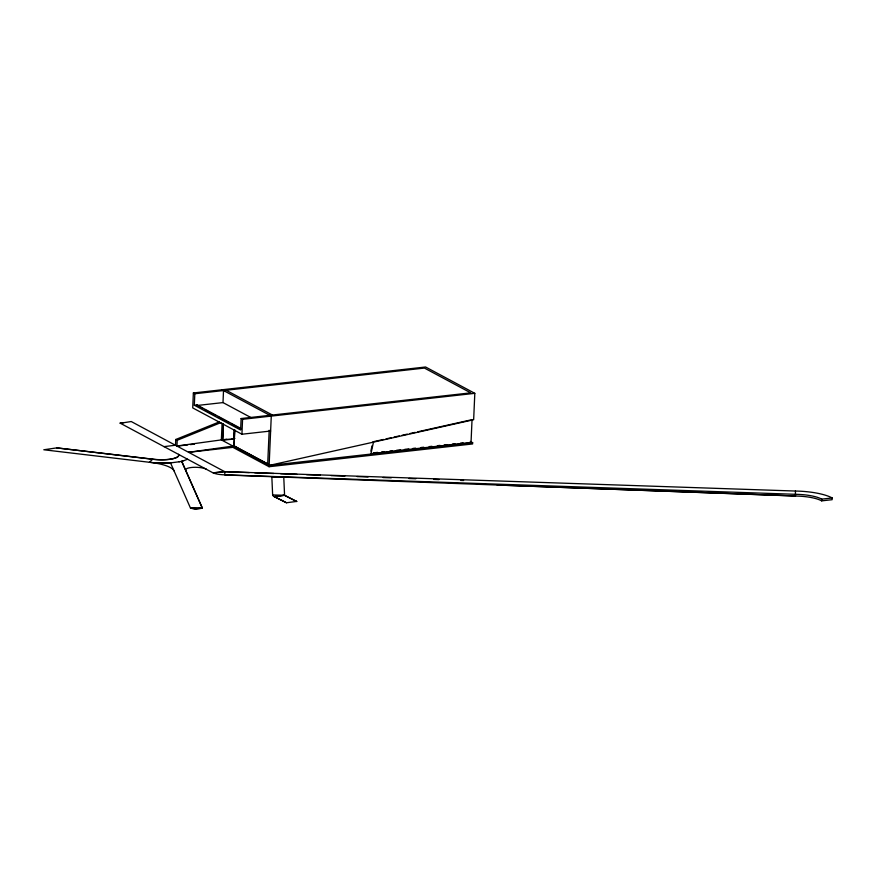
<?xml version="1.0" encoding="UTF-8"?>
<svg xmlns="http://www.w3.org/2000/svg" width="876" height="876" viewBox="0 0 876 876"><rect width="100%" height="100%" fill="white"/><g stroke="black" fill="none" stroke-linecap="round" stroke-linejoin="round"><path stroke-width="1.31" d="M56.743 447.888L152.632 459.254A19.885 5.442 2.5 0 0 178.605 454.425L178.605 454.315A19.885 5.442 2.5 0 1 171.532 458.936L168.783 459.342A19.885 5.442 2.5 0 1 152.632 459.134L56.743 447.888L43.8 449.771L149.413 462.276L152.632 459.254M120.121 423.13L123.253 422.67L120.121 423.13L213.229 472.963A13.118 3.592 2.5 0 0 224.858 474.847L798.989 494.425A26.083 7.15 2.5 0 1 820.385 498.455L821.754 499.134L832.2 497.962L832.123 499.692L821.688 500.864L820.308 500.185A26.083 7.15 2.5 0 0 798.912 496.155L224.858 474.956L224.716 471.562L213.229 472.843L224.705 471.682L249.288 472.591M149.413 462.276L149.829 462.32A32.708 8.957 2.5 0 1 174.05 470.883L174.061 470.762M149.829 462.32L154.056 462.769A31.864 8.727 2.5 0 0 169.878 462.977L179.142 461.783M164.02 446.629L175.507 445.227M170.535 462.922L190.541 508.211L195.392 509L202.389 508.168L181.65 461.203L202.389 508.288L195.403 508.879L190.552 508.091L202.389 508.288L190.552 508.091M175.507 445.347L175.758 439.489L219.449 421.838M175.758 439.489L177.204 440.267L176.952 446.114L187.705 444.92M185.668 470.434L185.679 470.324A11.235 3.077 2.5 0 1 193.005 467.346A11.235 3.077 2.5 0 1 206.265 469.12L206.265 469.229M187.563 459.221L182.964 461.017M176.952 446.004L221.365 439.894L269.129 465.452L473.653 419.735L474.814 393.335L425.605 367L193.366 392.974L192.72 407.898L241.929 434.233L270.629 431.025M194.811 393.751L424.444 368.073L470.751 392.853L241.13 418.531L240.626 430.017L194.319 405.227L194.811 393.751L193.366 392.974M202.838 408.687L196.925 404.931L194.319 405.227M222.088 423.371L221.365 439.894L226.785 439.292M251.489 417.841L222.997 402.588L223.522 390.543M234.396 429.919L233.991 439.215L222.69 439.818L223.314 423.809M222.69 439.818L223.391 423.875M232.885 447.351L232.939 446.092L188.526 452.312L232.885 447.351L269.074 466.722L472.602 443.957L472.657 442.687L470.259 441.405M233.991 439.215L234.319 429.853M269.184 430.247L267.673 464.685L268.724 464.565L233.991 445.972L234.68 430.028M234.779 429.941L233.991 445.972M241.929 434.233L242.575 419.308L241.13 418.531M269.074 466.722L271.275 416.1L222.077 389.765M271.812 476.697L283.758 477.026L284.58 495.389L296.767 501.521L284.58 495.279L272.644 494.951L271.823 476.577M272.644 494.83L272.644 494.951A11.946 3.274 2.5 0 0 274.308 496.648L286.507 502.769L296.767 501.4M274.308 496.648L284.58 495.279L274.308 496.648L286.507 502.769M472.033 419.659L471.036 442.5L371.654 453.615M497.13 485.03L795.496 495.947M795.496 496.057L795.419 491.042L224.705 471.682L131.225 421.531L123.253 422.78M821.688 500.864L821.765 499.134M370.887 451.107L372.026 445.807M370.887 454.075L373.461 442.128L372.891 441.822M177.204 440.267L220.894 422.604M179.131 461.893L182.974 460.907M374.205 441.526L383.458 439.456M386.108 438.865L391.397 437.682M394.036 437.091L399.325 435.909M401.964 435.317L407.252 434.135M409.902 433.543L415.191 432.372M417.83 431.78L470.708 419.954M196.903 405.511L222.997 402.588M242.575 419.308L474.814 393.335M232.195 438.679L234.899 438.383M190.388 444.614L194.428 444.165M373.515 452.848L377.589 452.388M381.662 451.928L384.389 451.633M389.82 451.02L392.536 450.713M396.609 450.264L400.682 449.804M404.756 449.344L408.829 448.895M412.903 448.435L415.629 448.129M421.06 447.526L423.776 447.22M429.207 446.618L431.923 446.311M437.354 445.698L440.07 445.402M444.154 444.942L446.87 444.636M452.301 444.033L455.016 443.727M460.447 443.125L463.163 442.818M269.129 465.452L472.657 442.687M222.614 439.752L233.914 439.15M254.741 472.788L273.859 473.5M280.681 473.752L297.063 474.354M306.622 474.704L320.266 475.208M331.194 475.613L344.848 476.117M357.134 476.577L368.051 476.982M383.064 477.53L391.254 477.836M409.004 478.493L415.837 478.745M433.576 479.402L439.04 479.599M460.885 480.409L463.612 480.508M226.128 390.247L272.436 415.038M196.925 404.931L240.867 428.452M205.214 409.957L215.901 415.673M218.277 416.954L228.964 422.67M231.341 423.94L240.834 429.021M234.078 445.884L268.932 464.543M169.889 462.856A31.864 8.727 2.5 0 1 154.056 462.659M795.419 491.042A38.04 10.424 2.5 0 1 832.2 497.962"/></g></svg>
